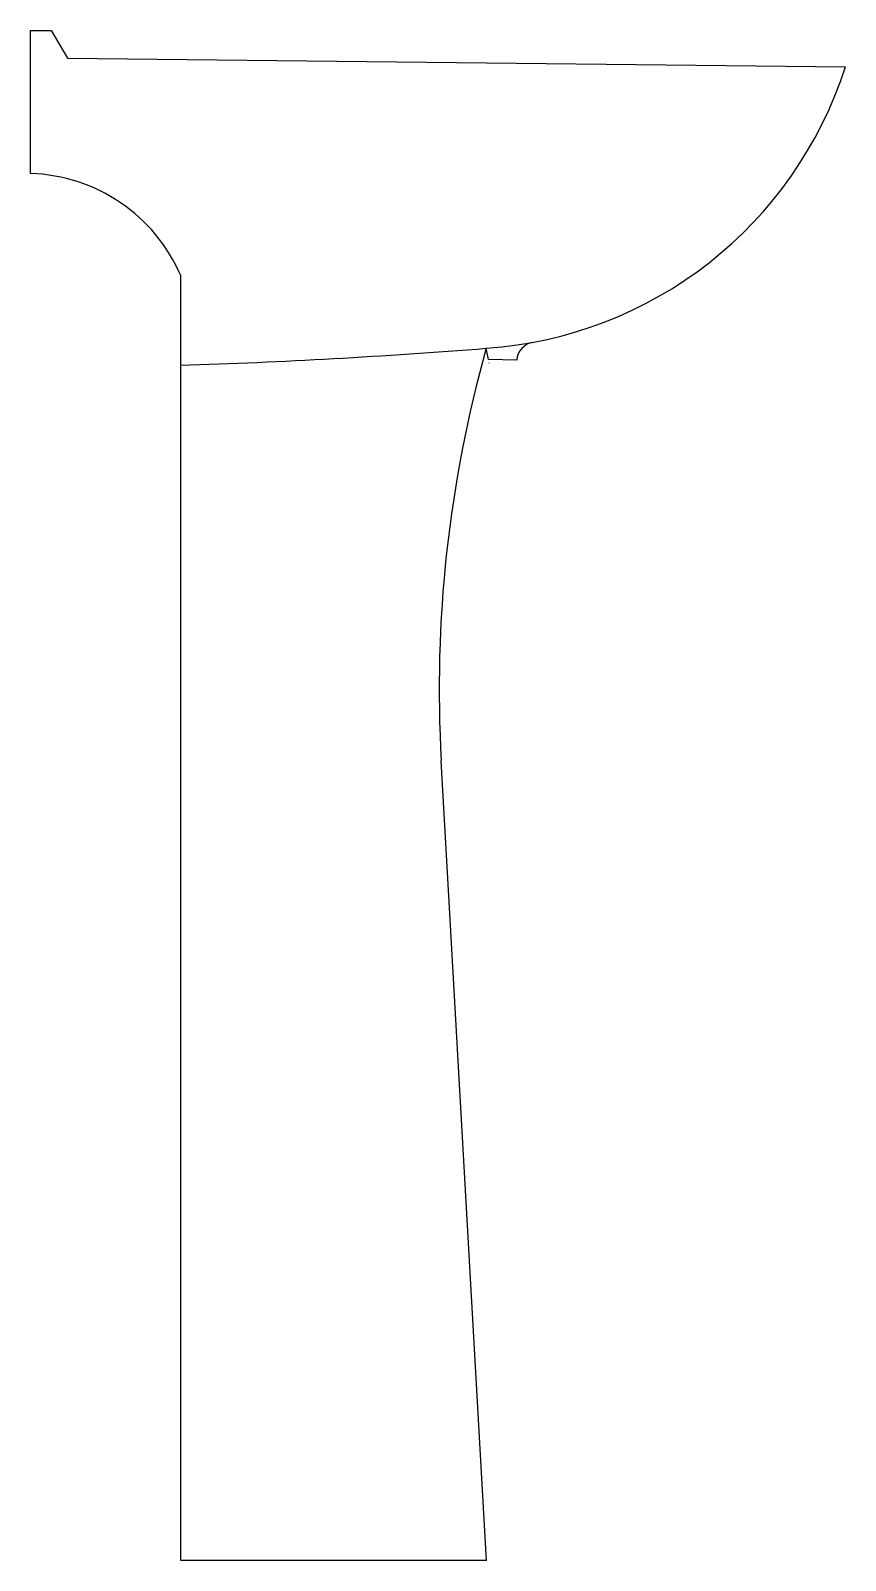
# Model space of a CAD drawing. Header units: millimetres. Extents: x -2939.905 to -2939.455, y 2973.298 to 2974.143.
import ezdxf

# ---------------------------------------------------------------- set-up
doc = ezdxf.new("R2010")
doc.units = ezdxf.units.MM
doc.header["$LTSCALE"] = 10
doc.layers.add('banheiro_louças', color=2, linetype='Continuous')

msp = doc.modelspace()

# ---------------------------------------------------------------- linework, layer by layer
at = {"layer": 'banheiro_louças'}
for p, q in [((-2939.90531, 2974.14307), (-2939.89391, 2974.14307)), ((-2939.90531, 2974.06412), (-2939.90531, 2974.14307)), ((-2939.89391, 2974.14307), (-2939.8849, 2974.1279)), ((-2939.8849, 2974.1279), (-2939.45529, 2974.12311)), ((-2939.82239, 2973.29811), (-2939.82239, 2974.00772)), ((-2939.65241, 2973.96146), (-2939.65367, 2973.96759)), ((-2939.63683, 2973.96112), (-2939.65241, 2973.96146)), ((-2939.65199, 2973.95946), (-2939.652, 2973.9595)), ((-2939.65345, 2973.29811), (-2939.67852, 2973.73972)), ((-2939.65345, 2973.29811), (-2939.82239, 2973.29811))]:
    msp.add_line(p, q, dxfattribs=at)
for centre, radius, start, end in [((-2939.66906, 2974.19151), 0.22444, 273.93106, 342.25751), ((-2939.90814, 2973.9708), 0.09337, 23.29687, 88.25826), ((-2939.62602, 2973.96019), 0.01085, 100.53864, 175.07666), ((-2939.9413, 2977.61452), 3.65825, 271.86277, 274.50956), ((-2938.98332, 2973.77919), 0.69632, 164.3017, 183.24943)]:
    msp.add_arc(centre, radius, start, end, dxfattribs=at)

doc.saveas('drawing.dxf')
